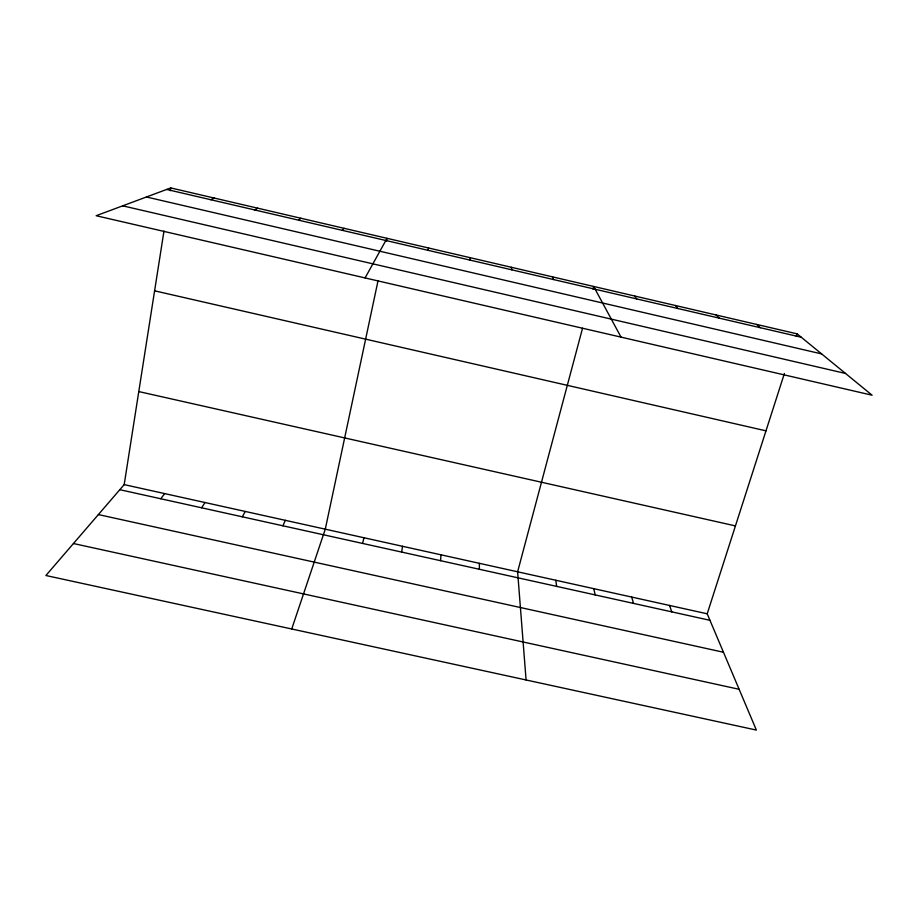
<?xml version="1.0" encoding="UTF-8"?>
<svg xmlns="http://www.w3.org/2000/svg" width="918" height="918" viewBox="0 0 918 918"><rect width="100%" height="100%" fill="white"/><g stroke="black" fill="none" stroke-linecap="round" stroke-linejoin="round"><path stroke-width="1.38" d="M469.97 260.092L470.085 257.66M440.56 560.691L441.019 554.828M784.408 373.465L707.204 613.798L756.375 730.074L45.9 575.506L124.182 484.624L163.978 231.038M170.312 190.714L170.748 187.926L797.134 333.865L872.1 395.21L96.149 215.719L170.748 187.926M401.625 552.074L402.554 546.302M377.998 280.897L325.282 529.181L291.729 628.991M386.467 241.055L387.04 238.313L365.089 277.924M362.576 543.422L363.976 537.753M582.54 328.219L517.614 571.799L526.083 679.974M592.959 289.136L593.671 286.462L621.027 337.135M427.972 250.304L428.626 248.009M796.285 336.493L797.134 333.865M282.939 525.796L285.303 520.322M242.341 516.811L245.209 511.441M201.627 507.803L204.989 502.525M160.788 498.761L164.643 493.586M342.288 230.349L344.066 228.307M298.591 220.171L300.943 218.254M254.756 209.97L257.683 208.179M210.784 199.722L214.284 198.07M73.451 543.525L739.128 689.292M98.387 514.573L723.453 652.25M124.182 484.624L707.204 613.798M119.822 489.696L709.958 620.316M138.79 391.573L735.433 525.911M154.603 290.822L765.979 430.84M166.651 189.441L801.265 337.25M146.444 196.98L821.644 353.923M122.702 205.827L845.524 373.454M756.684 324.444L760.311 327.703M716.12 314.989L719.219 318.144M675.43 305.51L678 308.54M634.613 295.998L636.656 298.912M552.602 276.892L553.577 279.565M669.497 605.444L671.804 611.87M631.687 597.067L633.546 603.401M593.774 588.668L595.174 594.91M511.406 267.287L511.842 269.835M555.746 580.245L556.687 586.395M479.368 563.319L479.38 569.275"/></g></svg>
